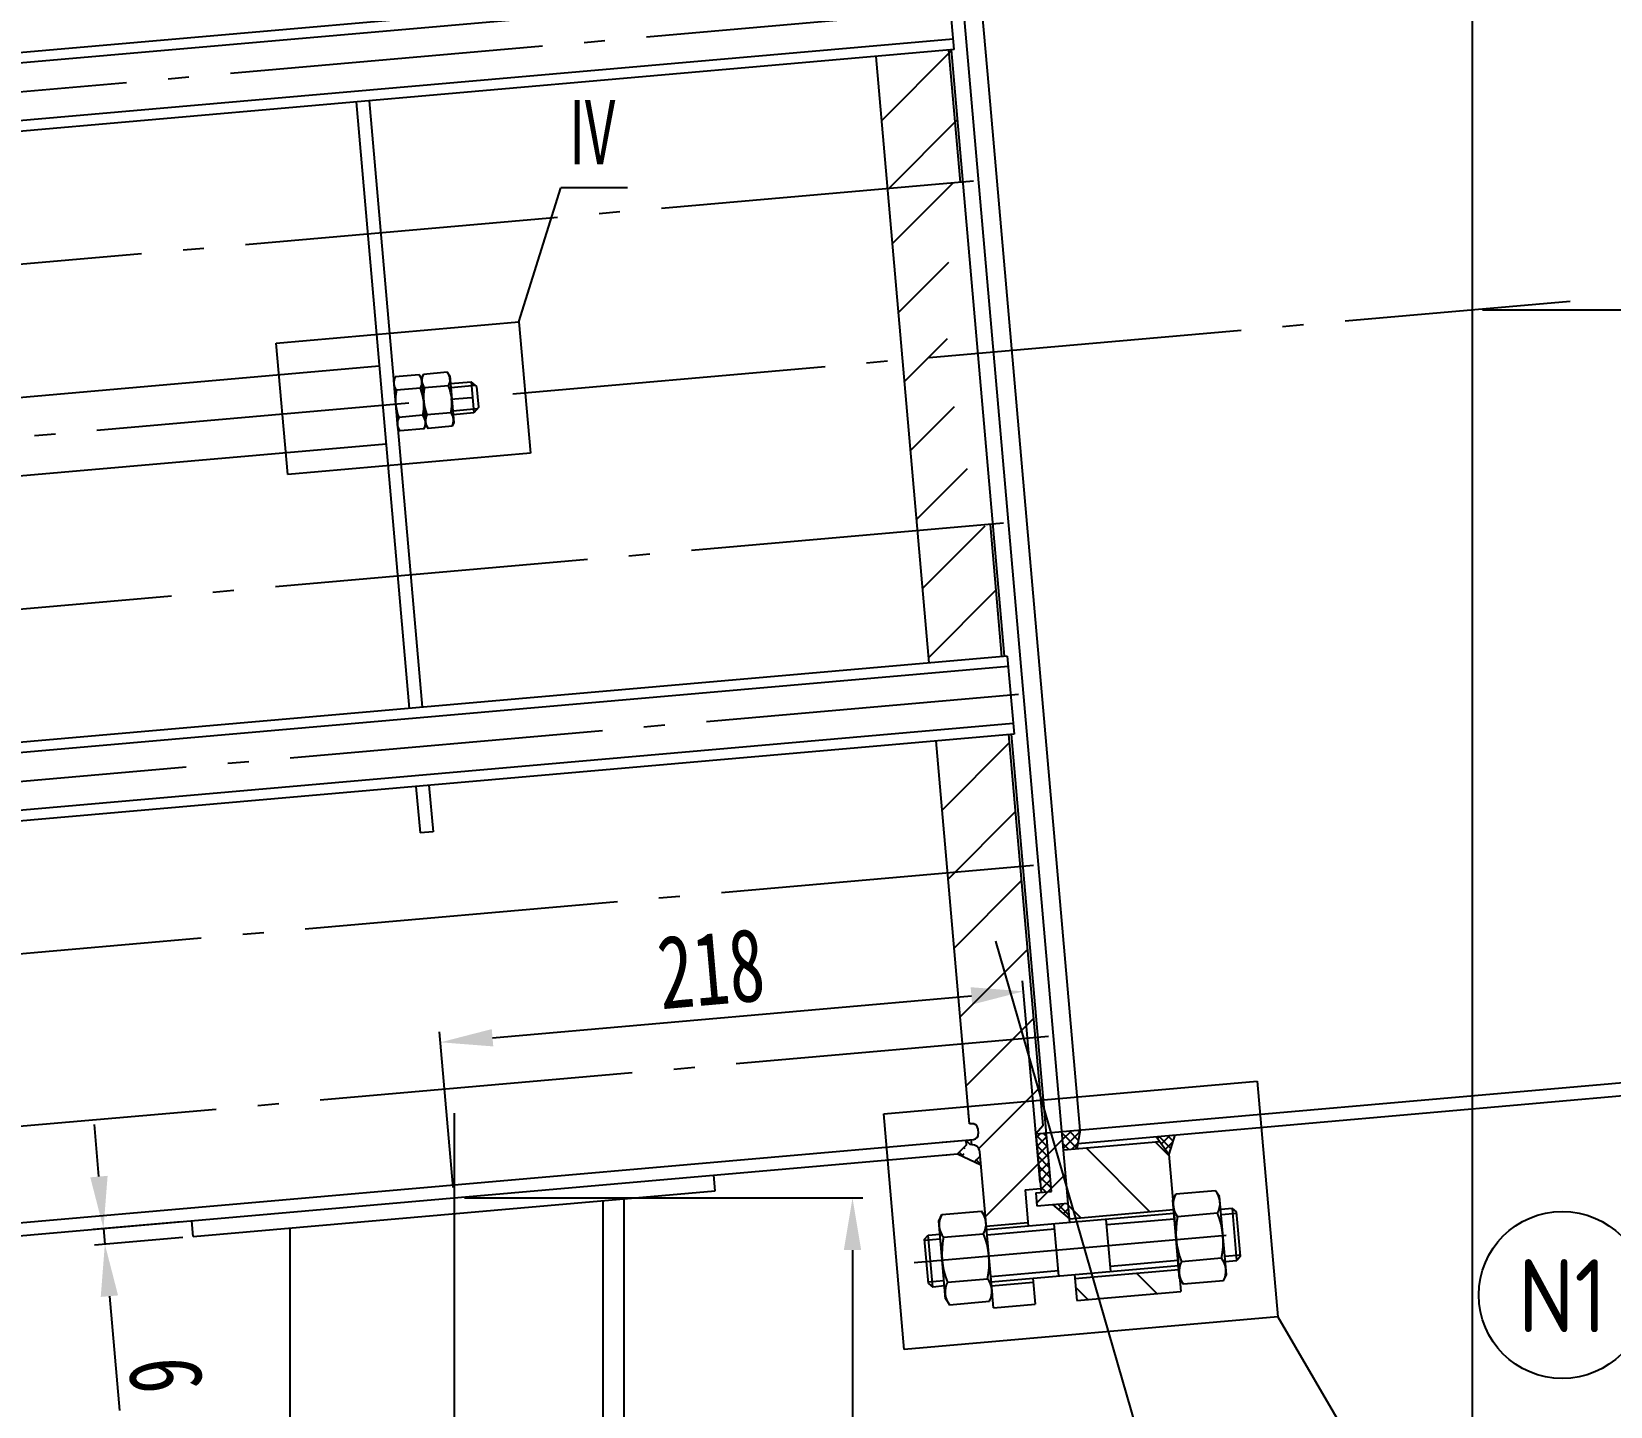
# Model space of a CAD drawing. Extents: x 3752 to 5058, y 2005 to 3221.
# Drawn here: x 4068.6 to 4144.2, y 3038.3 to 3104.2 of the extents above; entities that cross this region are included whole.
import ezdxf
from ezdxf.enums import TextEntityAlignment as Align

# ---------------------------------------------------------------- set-up
doc = ezdxf.new("R2010")
doc.units = 0
doc.linetypes.add('CENTER', pattern=[20, 15, -2, 1, -2])
doc.layers.get('0').update_dxf_attribs({"linetype": 'CONTINUOUS'})
doc.layers.get('Defpoints').update_dxf_attribs({"linetype": 'CONTINUOUS'})
for name, color, linetype in [('1', 7, 'CONTINUOUS'), ('2', 1, 'CONTINUOUS'), ('3', 2, 'CENTER'), ('pbz', 7, 'CONTINUOUS')]:
    doc.layers.add(name, color=color, linetype=linetype)
doc.styles.add('ACISOTS', font='isocp.shx', dxfattribs={"height": 1, "bigfont": 'gbcbig.shx'})
doc.styles.add('HZ5', font='GungsuhChe.ttf', dxfattribs={"width": 0.75})
doc.dimstyles.new('8', dxfattribs={"dimtxt": 3.5, "dimasz": 2.5, "dimexe": 0.5, "dimexo": 0.5, "dimtad": 1, "dimdec": 0, "dimlfac": 8, "dimzin": 0, "dimdsep": 46, "dimtxsty": 'HZ5', "dimcen": 0, "dimadec": 0, "dimazin": 0, "dimtfac": 0.8571428571428571, "dimtdec": 0, "dimtmove": 0, "dimatfit": 0, "dimfxl": 0, "dimtvp": 1.5, "dimtolj": 1, "dimtzin": 0, "dimarcsym": 0})
pattern_1 = [(45, (0, 0), (-0.2245064030267288, 0.2245064030267289), []), (135, (0, 0), (-0.2245064030267289, -0.2245064030267288), [])]
pattern_2 = [(45, (0, 0), (-1.79605122421383, 1.796051224213831), [])]

# ---------------------------------------------------------------- blocks, each defined once
blk = doc.blocks.new('*D13')
at = {"layer": '1', "color": 0, "lineweight": -2}
for p, q in [((3891.174011323448, 3037.722908058074), (3910.251755211429, 3037.722908058074)), ((3909.751755211429, 3035.222908058074), (3909.751755211429, 2964.008611711302)), ((3891.174011323447, 2961.508611711302), (3910.251755211429, 2961.508611711302))]:
    blk.add_line(p, q, dxfattribs=at)
at = {"layer": '1', "color": 0}
for points in [[(3909.335088544763, 3035.222908058074), (3910.168421878096, 3035.222908058074), (3909.751755211429, 3037.722908058074)], [(3909.335088544763, 2964.008611711302), (3910.168421878096, 2964.008611711302), (3909.751755211429, 2961.508611711302)]]:
    blk.add_solid(points, dxfattribs=at)
at = {"layer": 'Defpoints', "color": 0}
for p in [(3890.674011323448, 3037.722908058074), (3890.674011323447, 2961.508611711302), (3909.751755211429, 2961.508611711302)]:
    blk.add_point(p, dxfattribs=at)
at = {"layer": '1', "color": 0, "insert": (3907.376755211429, 2999.615759884688), "char_height": 3.5, "attachment_point": 5, "rotation": 90, "style": 'HZ5'}
blk.add_mtext('\\A1;610', dxfattribs=at)
blk = doc.blocks.new('*D26')
at = {"layer": '1', "color": 0, "lineweight": -2}
for p, q in [((3883.990868125697, 3112.926606526072), (3881.07462874556, 3146.259375168412)), ((3691.841213979505, 3129.201686697311), (3878.627719871706, 3145.543388462496)), ((3693.64462843336, 3079.904282052008), (3689.307149362901, 3129.481894689488))]:
    blk.add_line(p, q, dxfattribs=at)
at = {"layer": '1', "color": 0}
for points in [[(3878.591404978894, 3145.958469586701), (3878.664034764517, 3145.128307338292), (3881.118206616934, 3145.761277819365)], [(3691.804899086693, 3129.616767821516), (3691.877528872316, 3128.786605573106), (3689.350727234275, 3128.983797340442)]]:
    blk.add_solid(points, dxfattribs=at)
at = {"layer": 'Defpoints', "color": 0}
for p in [(3881.118206616934, 3145.761277819365), (3884.034445997071, 3112.428509177026), (3693.688206304734, 3079.406184702962)]:
    blk.add_point(p, dxfattribs=at)
at = {"layer": '1', "color": 0, "insert": (3785.027472036579, 3139.738499987871), "char_height": 3.5, "attachment_point": 5, "rotation": 4.999999999999739, "style": 'HZ5'}
blk.add_mtext('\\A1;220x7(=1540)', dxfattribs=at)
blk = doc.blocks.new('*D40')
at = {"layer": '1', "color": 0, "lineweight": -2}
for p, q in [((4116.905939565436, 3049.094752268697), (4116.063268335984, 3058.72652849537)), ((4090.682241689057, 3056.004066476343), (4113.616359462128, 3058.010541789455)), ((4088.800195114645, 3048.831674143923), (4088.148177072454, 3056.28427446852))]:
    blk.add_line(p, q, dxfattribs=at)
at = {"layer": '1', "color": 0}
for points in [[(4113.580044569316, 3058.42562291366), (4113.652674354938, 3057.59546066525), (4116.106846207357, 3058.228431146325)], [(4090.645926796245, 3056.419147600548), (4090.718556581869, 3055.588985352138), (4088.191754943828, 3055.786177119474)]]:
    blk.add_solid(points, dxfattribs=at)
at = {"layer": 'Defpoints', "color": 0}
for p in [(4116.106846207357, 3058.228431146325), (4088.843772986019, 3048.333576794877), (4116.949517436809, 3048.596654919652)]:
    blk.add_point(p, dxfattribs=at)
at = {"layer": '1', "color": 0, "insert": (4101.145140761553, 3059.303523646968), "char_height": 3.5, "attachment_point": 5, "rotation": 4.999999999999739, "style": 'HZ5'}
blk.add_mtext('\\A1;218', dxfattribs=at)
blk = doc.blocks.new('*D41')
at = {"layer": '1', "color": 0, "lineweight": -2}
for p, q in [((3873.66438261601, 3038.744307969247), (3873.446493259141, 3041.234794714476)), ((3877.610547167341, 3036.580003038037), (3873.384174623834, 3036.210243352643)), ((3877.675913974402, 3035.832857014469), (3873.449541430894, 3035.463097329075)), ((3873.882271972879, 3036.253821224017), (3873.94763877994, 3035.506675200449)), ((3874.165528136809, 3033.016188455219), (3874.644884721921, 3027.537117615715))]:
    blk.add_line(p, q, dxfattribs=at)
at = {"layer": '1', "color": 0}
for points in [[(3874.079463740215, 3038.780622862058), (3873.249301491805, 3038.707993076435), (3873.882271972879, 3036.253821224017)], [(3874.580609261014, 3033.052503348031), (3873.750447012604, 3032.979873562408), (3873.94763877994, 3035.506675200449)]]:
    blk.add_solid(points, dxfattribs=at)
at = {"layer": 'Defpoints', "color": 0}
for p in [(3878.108644516388, 3036.623580909411), (3878.174011323448, 3035.876434885843), (3873.94763877994, 3035.506675200449)]:
    blk.add_point(p, dxfattribs=at)
at = {"layer": '1', "color": 0, "insert": (3876.880113515767, 3029.238404551878), "char_height": 3.5, "attachment_point": 5, "rotation": 274.9999999999998, "style": 'HZ5'}
blk.add_mtext('\\A1;6', dxfattribs=at)
blk = doc.blocks.new('*D71')
at = {"layer": '1', "color": 0, "lineweight": -2}
for p, q in [((3981.762279187268, 3083.462730182712), (3981.762279187268, 2936.062216156803)), ((3613.419303178003, 3051.236895492498), (3613.419303178003, 2936.062216156803)), ((3615.919303178003, 2936.562216156803), (3979.262279187268, 2936.562216156803))]:
    blk.add_line(p, q, dxfattribs=at)
at = {"layer": '1', "color": 0}
for points in [[(3615.919303178003, 2936.97888282347), (3615.919303178003, 2936.145549490137), (3613.419303178003, 2936.562216156803)], [(3979.262279187268, 2936.97888282347), (3979.262279187268, 2936.145549490137), (3981.762279187268, 2936.562216156803)]]:
    blk.add_solid(points, dxfattribs=at)
at = {"layer": 'Defpoints', "color": 0}
for p in [(3981.762279187268, 3083.962730182712), (3613.419303178003, 3051.736895492498), (3981.762279187268, 2936.562216156803)]:
    blk.add_point(p, dxfattribs=at)
at = {"layer": '1', "color": 0, "insert": (3797.590791182635, 2938.937216156803), "char_height": 3.5, "attachment_point": 5, "style": 'HZ5'}
blk.add_mtext('\\A1;~2950', dxfattribs=at)
blk = doc.blocks.new('xhbzcir')
at = {"color": 0, "const_width": 0.5}
blk.add_lwpolyline([(-0.25, 0, 1), (0.25, 0, 1)], format="xyb", close=True, dxfattribs=at)
blk = doc.blocks.new('*D128')
at = {"layer": '1', "color": 0, "lineweight": -2}
for p, q in [((4137.593772986018, 3125.171224639731), (4137.593772986018, 2965.762932191953)), ((4088.843772986019, 2966.710819295993), (4088.843772986019, 2965.762932191953)), ((4091.343772986019, 2966.262932191953), (4135.093772986018, 2966.262932191953))]:
    blk.add_line(p, q, dxfattribs=at)
at = {"layer": '1', "color": 0}
for points in [[(4091.343772986019, 2966.67959885862), (4091.343772986019, 2965.846265525287), (4088.843772986019, 2966.262932191953)], [(4135.093772986018, 2966.67959885862), (4135.093772986018, 2965.846265525287), (4137.593772986018, 2966.262932191953)]]:
    blk.add_solid(points, dxfattribs=at)
at = {"layer": 'Defpoints', "color": 0}
for p in [(4137.593772986018, 3125.671224639731), (4088.843772986019, 2967.210819295993), (4137.593772986018, 2966.262932191953)]:
    blk.add_point(p, dxfattribs=at)
at = {"layer": '1', "color": 0, "insert": (4113.218772986018, 2968.713812950761), "char_height": 3.5, "attachment_point": 5, "style": 'HZ5'}
blk.add_mtext('\\A1;390', dxfattribs=at)
blk = doc.blocks.new('*D130')
at = {"layer": '1', "color": 0, "lineweight": -2}
for p, q in [((4138.093772986021, 3090.869280448107), (4189.560878975392, 3090.869280448107)), ((4189.060878975392, 2974.619280448106), (4189.060878975392, 3088.369280448107)), ((4098.718772986019, 2972.119280448106), (4189.560878975392, 2972.119280448106))]:
    blk.add_line(p, q, dxfattribs=at)
at = {"layer": '1', "color": 0}
for points in [[(4188.644212308725, 3088.369280448107), (4189.477545642059, 3088.369280448107), (4189.060878975392, 3090.869280448107)], [(4188.644212308725, 2974.619280448106), (4189.477545642059, 2974.619280448106), (4189.060878975392, 2972.119280448106)]]:
    blk.add_solid(points, dxfattribs=at)
at = {"layer": 'Defpoints', "color": 0}
for p in [(4137.593772986021, 3090.869280448107), (4189.060878975392, 3090.869280448107), (4098.218772986019, 2972.119280448106)]:
    blk.add_point(p, dxfattribs=at)
at = {"layer": '1', "color": 0, "insert": (4186.685878975391, 3031.494280448107), "char_height": 3.5, "attachment_point": 5, "rotation": 90, "style": 'HZ5'}
blk.add_mtext('\\A1;950', dxfattribs=at)

msp = doc.modelspace()

# ---------------------------------------------------------------- hatches: boundary and pattern name
at = {"layer": '1'}
h = msp.add_hatch(dxfattribs=at)
h.set_pattern_fill('ANSI31', color=256, scale=0.8, style=0)
h.set_pattern_definition(pattern_2)
h.paths.add_polyline_path([(4112.663463265194, 3103.323334896521), (4109.05225748461, 3103.00739532906), (4109.605891796356, 3096.679326189186), (4113.21709757694, 3096.995265756646)])
h.paths.add_polyline_path([(4111.65847058088, 3113.376239686397), (4108.17178913756, 3113.071194586781), (4108.725423449308, 3106.743125446905), (4112.212104892628, 3107.048170546522)])
h.paths.add_polyline_path([(4110.941419251483, 3121.572173885194), (4107.454737808161, 3121.267128785577), (4108.17178913756, 3113.07119458678), (4111.658470580881, 3113.376239686396)])
h.paths.add_polyline_path([(4110.573967619574, 3125.772165256657), (4110.167711204253, 3126.113054864914), (4109.938927379541, 3128.728065947403), (4109.191781355972, 3128.662699140344), (4109.055600507929, 3130.219253356111), (4107.063211111746, 3130.044941870616), (4107.101341749198, 3129.609106690201), (4107.373703444646, 3126.49599825853, -0.4142135618064153), (4107.032813837031, 3126.089741843349), (4107.054602772761, 3125.840693168317), (4107.179127109377, 3125.851587636104, -0.414213563132817), (4107.449964720233, 3125.624327897325), (4107.471753655876, 3125.375279223311, -0.4142135623729802), (4107.244493917041, 3125.1044416131), (4107.119969579131, 3125.0935471452), (4107.16587285273, 3124.568870327089), (4107.45473780763, 3121.267128785531), (4110.941419251482, 3121.572173885194)])
h.paths.add_polyline_path([(4108.712424770861, 3134.141769979847), (4106.720035374043, 3133.967458494296), (4106.812638350711, 3132.909001627574), (4108.805027747531, 3133.083313113125)])
h = msp.add_hatch(dxfattribs=at)
h.set_pattern_fill('ANSI31', color=256, scale=0.8, angle=-1.749305074804934e-14, style=0)
h.set_pattern_definition([(45, (193.3265706039472, 0.1241074139564375), (-1.79605122421383, 1.796051224213831), [])])
edge = h.paths.add_edge_path()
edge.add_spline(control_points=[(4112.527872838558, 3088.67629834413), (4112.401214193958, 3090.392091489652), (4112.436301753654, 3093.167019177001), (4112.855798989268, 3095.942026981892), (4113.071644438804, 3096.982540255984)], knot_values=[51.0755373620617, 51.0755373620617, 51.0755373620617, 51.0755373620617, 57.94999383065023, 62.13961181705589, 62.13961181705589, 62.13961181705589, 62.13961181705589], degree=3, periodic=0)
edge.add_line((4113.071644438804, 3096.982540255985), (4109.605891796358, 3096.679326189186))
edge.add_line((4109.605891796358, 3096.679326189186), (4110.322943125757, 3088.483391990389))
edge.add_line((4110.322943125758, 3088.483391990389), (4112.527872838557, 3088.676298344131))
edge = h.paths.add_edge_path()
edge.add_spline(control_points=[(4114.265132000323, 3080.569620765106), (4114.2204319592, 3080.693852871765), (4113.281692704728, 3083.35495623921), (4112.720310678221, 3086.06942119591), (4112.527872838558, 3088.67629834413)], knot_values=[62.13961181705589, 62.13961181705589, 62.13961181705589, 62.13961181705589, 62.65174733227336, 73.09640001152007, 73.09640001152007, 73.09640001152007, 73.09640001152007], degree=3, periodic=0)
edge.add_line((4112.527872838559, 3088.67629834413), (4110.322943125757, 3088.483391990388))
edge.add_line((4110.322943125757, 3088.483391990388), (4111.039994455157, 3080.287457791593))
edge.add_line((4111.039994455158, 3080.287457791593), (4114.265132000324, 3080.569620765106))
edge = h.paths.add_edge_path()
edge.add_spline(control_points=[(4114.608233452504, 3079.660295783008), (4114.488960921614, 3079.962153056308), (4114.374582168915, 3080.265432565795), (4114.265132000323, 3080.569620765106)], knot_values=[73.09640001152006, 73.09640001152006, 73.09640001152006, 73.09640001152006, 74.35038808566848, 74.35038808566848, 74.35038808566848, 74.35038808566848], degree=3, periodic=0)
edge.add_line((4114.265132000322, 3080.569620765107), (4111.039994455155, 3080.287457791594))
edge.add_line((4111.039994455156, 3080.287457791594), (4111.593628766905, 3073.959388651717))
edge.add_line((4111.593628766904, 3073.959388651717), (4115.080310210224, 3074.264433751334))
edge.add_line((4115.080310210225, 3074.264433751334), (4114.608233452505, 3079.660295783005))
h = msp.add_hatch(dxfattribs=at)
h.set_pattern_fill('ANSI31', color=256, scale=0.8, style=0)
h.set_pattern_definition(pattern_2)
h.paths.add_polyline_path([(4116.572783319919, 3044.297460645701), (4114.580393923099, 3044.12314916015), (4114.672996899771, 3043.064692293429), (4116.665386296589, 3043.239003778979)])
h.paths.add_polyline_path([(4116.704391910331, 3051.398452508034), (4117.045281518585, 3051.804708923349), (4116.939158864389, 3053.017696411308), (4113.452477420351, 3052.712651311629), (4113.525916670936, 3051.87323683596), (4113.650441008303, 3051.884131303813, -0.4142135623763723), (4113.921278618514, 3051.656871564977), (4113.943067554245, 3051.407822889944, -0.4142135617732656), (4113.715807815365, 3051.136985280245), (4113.591283478104, 3051.126090812401), (4113.613072413791, 3050.877042137878, -0.4142135623730951), (4114.019328829107, 3050.536152529624), (4114.329821162694, 3046.987208917164), (4116.322210559518, 3047.161520402715), (4116.186029711474, 3048.718074618483), (4116.933175735044, 3048.783441425544)])
h.paths.add_polyline_path([(4116.677829886677, 3056.004700294818), (4113.191148442757, 3055.699655195149), (4113.452477420351, 3052.712651311628), (4116.93915886439, 3053.017696411307)])
h.paths.add_polyline_path([(4115.960778557278, 3064.200634493615), (4112.474097113694, 3063.895589393975), (4113.191148442757, 3055.699655195149), (4116.677829886675, 3056.004700294818)])
h.paths.add_polyline_path([(4115.407144245531, 3070.528703633491), (4111.920462802206, 3070.223658533874), (4112.474097113694, 3063.895589393975), (4115.960778557276, 3064.200634493614)])
h = msp.add_hatch(dxfattribs=at)
h.set_pattern_fill('ANSI37', color=256, scale=0.1, style=0)
h.set_pattern_definition(pattern_1)
h.paths.add_polyline_path([(4114.073801168325, 3049.913530843318), (4114.019328829151, 3050.536152529116, 0.4141656836452853), (4113.613133482615, 3050.877047475165, 3273.210002419174), (4113.613590035268, 3050.877087062069, 0.000346378239628084), (4113.613072413836, 3050.877042137369), (4113.591283478103, 3051.126090812401), (4113.342234803581, 3051.104301876714), (4113.364023739269, 3050.855253202191), (4112.951500163908, 3050.442729626831)])
h = msp.add_hatch(dxfattribs=at)
h.set_pattern_fill('ANSI31', color=256, scale=0.4, style=0)
h.set_pattern_definition([(45, (0, 0), (-0.8980256121069152, 0.8980256121069154), [])])
h.paths.add_polyline_path([(4117.949635282947, 3051.507397186469), (4117.202489259376, 3051.442030379407), (4117.447614785855, 3048.640232791026), (4116.700468762284, 3048.574865983965), (4116.754941101503, 3047.952244297658), (4118.249233148641, 3048.082977911779)])
h = msp.add_hatch(dxfattribs=at)
h.set_pattern_fill('ANSI37', color=256, scale=0.1, style=0)
h.set_pattern_definition(pattern_1)
h.paths.add_polyline_path([(4117.202489259376, 3051.442030379408), (4116.704391910331, 3051.398452508034), (4116.949517436809, 3048.596654919652), (4117.447614785854, 3048.640232791026)])
h = msp.add_hatch(dxfattribs=at)
h.set_pattern_fill('ANSI37', color=256, scale=0.1, style=0)
h.set_pattern_definition(pattern_1)
h.paths.add_polyline_path([(4123.352449476108, 3051.352694781044), (4122.467719781561, 3051.275290962486), (4123.063479363788, 3050.424458102631)])
h.paths.add_polyline_path([(4118.821305643776, 3051.583658461372), (4117.949635282946, 3051.507397186469), (4118.025896557851, 3050.635726825639), (4118.664003549429, 3050.691553953519)])
h = msp.add_hatch(dxfattribs=at)
h.set_pattern_fill('ANSI31', color=256, scale=0.8, angle=90, style=0)
h.set_pattern_definition([(135, (0, 0), (-1.796051224213831, -1.79605122421383), [])])
h.paths.add_polyline_path([(4123.063479363787, 3050.42445810263), (4122.633297036524, 3051.038822135848), (4118.025896557851, 3050.635726825639), (4118.314599955703, 3047.335831888211), (4123.29557344616, 3047.771610601949), (4123.257442808709, 3048.207445782364)])
h.paths.add_polyline_path([(4123.54614620656, 3044.907550844935), (4118.565172716101, 3044.471772131197), (4118.65777569277, 3043.413315264474), (4123.638749183228, 3043.849093978212)])
h = msp.add_hatch(dxfattribs=at)
h.set_pattern_fill('ANSI37', color=256, scale=0.1, style=0)
h.set_pattern_definition(pattern_1)
h.paths.add_polyline_path([(4118.249233148641, 3048.082977911779), (4117.502087125072, 3048.017611104719), (4118.314599955701, 3047.335831888209)])

# ---------------------------------------------------------------- linework, layer by layer
for p, q in [((4091.944443320571, 3090.289867764661), (4093.950230888066, 3096.716969213239)), ((4097.139602708181, 3096.716969213239), (4093.950230888066, 3096.716969213239)), ((4080.328240257087, 3089.273581683392), (4091.944443320571, 3090.289867764661)), ((4091.944443320571, 3090.289867764661), (4092.49440868691, 3084.003734862707)), ((4080.878205623424, 3082.987448781437), (4080.328240257087, 3089.273581683392)), ((4088.681397939324, 3087.15465078401), (4089.864379143307, 3087.258148228523)), ((4088.779448149914, 3086.033931748657), (4089.962429353898, 3086.137429193169)), ((4092.49440868691, 3084.003734862707), (4080.878205623424, 3082.987448781437)), ((4109.414341618596, 3052.359360207197), (4127.299989219685, 3053.924151612111)), ((4127.299989219685, 3053.924151612111), (4128.286942421998, 3042.643224889297)), ((4110.401294820908, 3041.078433484382), (4109.414341618596, 3052.359360207197)), ((4120.096071314814, 3047.052519257603), (4123.333704083612, 3047.335775421534)), ((4125.575142154319, 3047.531875842716), (4126.322288177889, 3047.597242649776)), ((4112.126513730082, 3046.355273315623), (4111.379367706511, 3046.289906508562)), ((4117.605584569586, 3046.834629900734), (4114.367951800787, 3046.551373736805)), ((4125.749453639814, 3045.539486446532), (4126.496599663384, 3045.604853253593)), ((4117.77989605508, 3044.842240504551), (4114.542263286281, 3044.558984340621)), ((4120.27038280031, 3045.06012986142), (4123.508015569108, 3045.34338602535)), ((4112.300825215576, 3044.362883919438), (4111.553679192007, 3044.297517112378)), ((4128.286942421998, 3042.643224889297), (4110.401294820908, 3041.078433484382)), ((4128.286942421998, 3042.643224889297), (4133.786496226942, 3033.226582108554))]:
    msp.add_line(p, q, dxfattribs=at)
at = {"layer": '1', "color": 1, "linetype": 'Continuous'}
for p, q in [((4090.019244288607, 3086.205138595722), (4089.932088545859, 3087.201333293814)), ((4123.311915147926, 3047.584824096057), (4114.346162865099, 3046.800422411328)), ((4126.113712736308, 3047.829949622535), (4125.553353218632, 3047.780924517239)), ((4111.544365276716, 3046.55529688485), (4112.104724794393, 3046.604321990145)), ((4114.564052221969, 3044.309935666098), (4123.529804504795, 3045.094337350828)), ((4125.771242575502, 3045.29043777201), (4126.331602093178, 3045.339462877304)), ((4112.322614151263, 3044.113835244917), (4111.762254633586, 3044.064810139621))]:
    msp.add_line(p, q, dxfattribs=at)
at = {"layer": '1'}
msp.add_circle((4141.913265557913, 3043.683380382806), 4, dxfattribs=at)
at = {"layer": '2'}
for p, q in [((4118.330941657468, 3047.149045382318), (4111.031648202351, 3130.580351347502)), ((4114.44620238632, 3101.591317524082), (4112.284624937703, 3126.298260818254)), ((4112.461153567151, 3107.069959482209), (3863.412479044214, 3085.281023795294)), ((4112.787987602455, 3103.334229364363), (4112.461153567151, 3107.069959482208)), ((4112.504731438526, 3106.571862133163), (3863.456056915587, 3084.782926446248)), ((4112.744409731081, 3103.832326713411), (3863.695735208144, 3082.043391026496)), ((4112.787987602455, 3103.334229364364), (3863.739313079519, 3081.54529367745)), ((4113.09257323968, 3096.984371288802), (4112.538938927933, 3103.312440428677)), ((4115.204834547487, 3074.275328219178), (4112.663463265193, 3103.323334896521)), ((4111.593628766902, 3073.959388651716), (4109.05225748461, 3103.007395329061)), ((4118.821305643776, 3051.583658461373), (4114.44620238632, 3101.591317524082)), ((4084.147390032317, 3100.82850176037), (4086.68876131461, 3071.780495083026)), ((4084.770011718625, 3100.882974099586), (4087.311383000918, 3071.834967422244)), ((4085.254658655811, 3088.172363480619), (4058.481926144595, 3085.830052894276)), ((4086.027577315635, 3087.661823125991), (4085.94264714918, 3087.479689796268)), ((4085.94264714918, 3087.479689796268), (4086.138747570362, 3085.238251725562)), ((4087.172242984416, 3087.761968395537), (4086.027577315635, 3087.661823125991)), ((4087.172242984416, 3087.761968395537), (4087.287509991604, 3087.597350048978)), ((4087.372440158059, 3087.7794833787), (4087.287509991604, 3087.597350048978)), ((4087.287509991604, 3087.597350048978), (4087.483610412787, 3085.355911978271)), ((4087.287509991604, 3087.597350048978), (4087.483610412787, 3085.355911978271)), ((4088.51710582684, 3087.879628648246), (4087.372440158059, 3087.7794833787)), ((4088.573715142319, 3087.232581211499), (4087.429049473539, 3087.132435941953)), ((4088.51710582684, 3087.879628648246), (4088.632372834029, 3087.715010301687)), ((4088.632372834029, 3087.715010301687), (4088.82847325521, 3085.473572230981)), ((4088.665056237559, 3087.341437289902), (4089.66125093565, 3087.42859303265)), ((4089.66125093565, 3087.42859303265), (4089.791984549772, 3085.934300985512)), ((4089.932088545859, 3087.201333293814), (4089.66125093565, 3087.42859303265)), ((4087.228852299894, 3087.11492095879), (4086.084186631114, 3087.014775689244)), ((4087.342070930852, 3085.820826085296), (4086.197405262072, 3085.72068081575)), ((4088.686933773276, 3085.938486338005), (4087.542268104495, 3085.83834106846)), ((4089.791984549772, 3085.934300985512), (4088.795789851679, 3085.847145242765)), ((4090.019244288607, 3086.205138595722), (4089.791984549772, 3085.934300985512)), ((4086.138747570362, 3085.238251725562), (4086.25401457755, 3085.073633379003)), ((4087.398680246331, 3085.173778648549), (4086.25401457755, 3085.073633379003)), ((4087.483610412787, 3085.355911978271), (4087.398680246331, 3085.173778648549)), ((4087.483610412787, 3085.355911978271), (4087.598877419973, 3085.191293631712)), ((4088.743543088755, 3085.291438901258), (4087.598877419973, 3085.191293631712)), ((4088.82847325521, 3085.473572230981), (4088.743543088755, 3085.291438901258)), ((4085.581492691116, 3084.436633362775), (4058.8087601799, 3082.094322776432)), ((4115.080310210225, 3074.264433751334), (4114.526675898478, 3080.592502891209)), ((4115.329358884748, 3074.286222687021), (3866.280684361811, 3052.497287000107)), ((4115.372936756121, 3073.788125337976), (3866.324262233185, 3051.999189651061)), ((4115.329358884747, 3074.286222687022), (4115.656192920052, 3070.550492569178)), ((4115.612615048678, 3071.048589918224), (3866.563940525741, 3049.259654231309)), ((4115.656192920052, 3070.550492569177), (3866.607518397115, 3048.761556882263)), ((4117.045281518586, 3051.804708923349), (4115.407144245531, 3070.528703633491)), ((4117.447614785854, 3048.640232791026), (4115.531668582788, 3070.539598101334)), ((4113.525916670981, 3051.873236835452), (4111.920462802206, 3070.223658533873)), ((4087.015595349912, 3068.044764965181), (4087.210703996962, 3065.814662924705)), ((4087.638217036221, 3068.0992373044), (4087.833325683269, 3065.869135263923)), ((4087.833325683269, 3065.869135263923), (4087.210703996962, 3065.814662924705)), ((4116.704391910332, 3051.398452508034), (4163.899115732428, 3055.527455820705)), ((4118.708947004958, 3050.946440955764), (4163.953588071646, 3054.904834134398)), ((4113.525916671042, 3051.87323683597), (4113.480013397487, 3052.397913653572)), ((4113.650441008995, 3051.884131303361), (4113.525916671733, 3051.873236835518)), ((4113.650441008303, 3051.884131303813), (4113.525916671042, 3051.87323683597)), ((4113.921278619205, 3051.656871564525), (4113.943067554892, 3051.407822890002)), ((4113.921278618514, 3051.656871564977), (4113.943067554201, 3051.407822890455)), ((4117.045281518586, 3051.804708923349), (4116.704391910331, 3051.398452508034)), ((3892.573962002139, 3031.789580739876), (4113.715807816056, 3051.136985279792)), ((4112.210173996286, 3051.005259389652), (4113.715807815365, 3051.136985280245)), ((4113.342234804271, 3051.104301876262), (4113.364023739958, 3050.855253201739)), ((4113.342234803581, 3051.104301876714), (4113.364023739268, 3050.855253202191)), ((4113.591283478794, 3051.126090811949), (4113.613072414481, 3050.877042137426)), ((4113.591283478104, 3051.126090812401), (4113.613072413791, 3050.877042137878)), ((4116.704391910331, 3051.398452508034), (4116.949517436809, 3048.596654919652)), ((4118.025896557851, 3050.635726825639), (4122.633297036525, 3051.038822135848)), ((4118.821305643776, 3051.583658461374), (4118.664003549429, 3050.691553953519)), ((4122.467719781561, 3051.275290962487), (4123.063479363787, 3050.424458102631)), ((4123.352449476108, 3051.352694781044), (4123.063479363787, 3050.424458102631)), ((3892.57396200214, 3031.162193341412), (4112.9515001646, 3050.442729626379)), ((4112.264646335504, 3050.382637703345), (4112.951500163909, 3050.44272962683)), ((4113.364023739958, 3050.855253201739), (4112.951500164599, 3050.442729626379)), ((4113.364023739268, 3050.855253202191), (4112.951500163909, 3050.44272962683)), ((4112.951500164599, 3050.442729626379), (4114.073801169014, 3049.913530842865)), ((4112.951500163909, 3050.44272962683), (4114.073801168324, 3049.913530843318)), ((4114.67299689977, 3043.064692293429), (4114.019328829107, 3050.536152529625)), ((4123.063479363788, 3050.424458102631), (4123.638749183229, 3043.849093978212)), ((4101.343772986019, 3048.674320210794), (4101.278406178958, 3049.421466234362)), ((4076.343772986019, 3046.487103622646), (4101.343772986019, 3048.674320210794)), ((4116.186029711474, 3048.718074618483), (4116.933175735044, 3048.783441425544)), ((4116.186029711474, 3048.718074618483), (4116.338552261283, 3046.974733896824)), ((4116.700468762285, 3048.574865983965), (4117.447614785854, 3048.640232791026)), ((4125.306769200768, 3048.677910114478), (4123.398993086133, 3048.511001331902)), ((4125.498880879415, 3048.403546203545), (4125.306769200768, 3048.677910114478)), ((4095.968772986018, 3048.204068644342), (4095.968772986019, 2973.369280448107)), ((4096.968772986019, 3048.291557307868), (4096.968772986019, 2973.369280448107)), ((4116.700468762285, 3048.574865983965), (4116.754941101502, 3047.952244297658)), ((4116.754941101502, 3047.952244297658), (4118.249233148642, 3048.08297791178)), ((4117.502087125071, 3048.017611104719), (4118.3145999557, 3047.335831888211)), ((4123.257442808709, 3048.207445782364), (4123.398993086133, 3048.511001331902)), ((4123.584276844011, 3044.47171566452), (4123.257442808709, 3048.207445782364)), ((4125.825714914718, 3044.667816085702), (4125.498880879415, 3048.403546203545)), ((4076.343772986019, 3046.487103622646), (4076.278406178958, 3047.234249646215)), ((4112.050252455177, 3047.226943676453), (4112.191802732602, 3047.530499225991)), ((4112.37708649048, 3043.491213558609), (4112.050252455177, 3047.226943676453)), ((4112.191802732602, 3047.530499225991), (4114.099578847236, 3047.697408008567)), ((4114.291690525883, 3047.423044097634), (4114.099578847236, 3047.697408008567)), ((4114.618524561186, 3043.687313979792), (4114.291690525883, 3047.423044097634)), ((4114.329821163335, 3046.98720891722), (4116.322210559518, 3047.161520402715)), ((4118.314599955702, 3047.335831888211), (4123.295573446159, 3047.771610601949)), ((4120.292171735997, 3044.811081186897), (4120.074282379127, 3047.301567932127)), ((4125.401118059899, 3047.5994977199), (4123.493341945265, 3047.432588937324)), ((4126.331602093178, 3045.339462877304), (4126.113712736308, 3047.829949622535)), ((4126.316840943966, 3047.659504818407), (4126.113712736308, 3047.829949622535)), ((4126.502046897305, 3045.542591084961), (4126.316840943966, 3047.659504818407)), ((4080.968772986019, 3046.891738691453), (4080.968772986019, 2973.369280448107)), ((4111.37392047259, 3046.352168677193), (4111.544365276716, 3046.55529688485)), ((4111.559126425928, 3044.235254943746), (4111.37392047259, 3046.352168677193)), ((4111.762254633586, 3044.064810139621), (4111.544365276716, 3046.55529688485)), ((4112.286151591734, 3046.452086831413), (4114.193927706367, 3046.61899561399)), ((4117.801684990768, 3044.593191830028), (4117.583795633898, 3047.083678575258)), ((4118.565172716101, 3044.471772131197), (4123.54614620656, 3044.907550844935)), ((4125.589815778162, 3045.442672930742), (4123.682039663527, 3045.275764148166)), ((4126.502046897305, 3045.542591084961), (4126.331602093178, 3045.339462877304)), ((4111.559126425928, 3044.235254943746), (4111.762254633586, 3044.064810139621)), ((4112.474849309995, 3044.295262042255), (4114.382625424629, 3044.462170824831)), ((4114.580393923735, 3044.123149160206), (4116.57278331992, 3044.297460645702)), ((4116.556441618153, 3044.484247151594), (4116.665386296589, 3043.239003778979)), ((4118.548831014336, 3044.658558637089), (4118.657775692771, 3043.413315264474)), ((4123.77638852266, 3044.197351753588), (4123.584276844011, 3044.47171566452)), ((4125.684164637293, 3044.364260536164), (4123.77638852266, 3044.197351753588)), ((4125.684164637293, 3044.364260536164), (4125.825714914718, 3044.667816085702)), ((4112.569198169127, 3043.216849647677), (4112.37708649048, 3043.491213558609)), ((4112.569198169127, 3043.216849647677), (4114.476974283761, 3043.383758430253)), ((4114.476974283761, 3043.383758430253), (4114.618524561186, 3043.687313979792)), ((4118.657775692771, 3043.413315264474), (4123.638749183229, 3043.849093978212)), ((4114.67299689977, 3043.064692293429), (4116.665386296589, 3043.239003778979))]:
    msp.add_line(p, q, dxfattribs=at)
for centre, radius, start, end in [((4086.528655227582, 3087.37966170778), 0.5750601183951733, 150.6157525319658, 219.3842474680339), ((4086.727774387947, 3087.397082377002), 0.5750601183951733, 330.6157525319688, 39.38424746804068), ((4087.873518070006, 3087.497321960489), 0.5750601183951733, 150.6157525319658, 219.3842474680339), ((4088.072637230371, 3087.514742629712), 0.5750601183951733, 330.6157525319688, 39.38424746804068), ((4086.589083560734, 3086.406948336734), 2.149519052838048, 347.4120462260065, 22.5879537739964), ((4088.182036843656, 3086.546313690515), 2.149519052838048, 167.4120462260033, 202.5879537739963), ((4085.244220718311, 3086.289288084024), 2.149519052838048, 347.4120462260065, 22.5879537739964), ((4089.52689968608, 3086.663973943225), 2.149519052838048, 167.4120462260033, 202.5879537739963), ((4086.698483174018, 3085.438519397538), 0.5750601183951585, 150.6157525319658, 219.3842474680407), ((4086.897602334383, 3085.45594006676), 0.5750601183951585, 330.6157525319659, 39.38424746804068), ((4088.043346016441, 3085.556179650247), 0.5750601183951585, 150.6157525319658, 219.3842474680407), ((4088.242465176808, 3085.573600319471), 0.5750601183951585, 330.6157525319659, 39.38424746804068), ((4113.672229944682, 3051.635082628838), 0.25, 4.999999999972367, 95.00000000002655), ((4113.672229943991, 3051.635082629291), 0.2499999999999382, 5.000000000080734, 95.00000000008073), ((4113.645755818012, 3050.503469125641), 0.375, 4.999999999998325, 95.00000000002655), ((4113.645755817322, 3050.503469126094), 0.3749999999999073, 5.000000000080734, 95.00000000008073), ((4113.694018880369, 3051.386033954315), 0.25, 275.0000000000265, 4.999999999972367), ((4113.694018879678, 3051.386033954767), 0.2499999999999382, 275.0000000000807, 5.000000000080734), ((4124.565988206654, 3048.069766750253), 0.958433530658686, 330.6157525319666, 39.38424746803404), ((4124.234122939379, 3048.040732301549), 0.958433530658686, 150.6157525319666, 219.3842474680341), ((4113.026932585846, 3047.060230195637), 0.958433530658686, 150.6157525319666, 219.3842474680341), ((4113.358797853123, 3047.089264644342), 0.958433530658686, 330.6157525319666, 39.38424746803404), ((4126.98975896617, 3046.651818939443), 3.582531754730702, 167.4120462260083, 202.5879537739904), ((4122.093398757258, 3046.223442928623), 3.582531754730702, 347.4120462260083, 22.58795377399039), ((4115.782568612636, 3045.671316833531), 3.582531754730702, 167.4120462260083, 202.5879537739904), ((4110.886208403728, 3045.242940822713), 3.582531754730702, 347.4120462260083, 22.58795377399039), ((4124.517169516773, 3044.805495117814), 0.958433530658717, 150.6157525319666, 219.3842474680341), ((4124.849034784049, 3044.834529566518), 0.958433530658717, 330.6157525319666, 39.38424746803404), ((4113.309979163241, 3043.824993011903), 0.958433530658717, 150.6157525319666, 219.3842474680341), ((4113.641844430516, 3043.854027460606), 0.958433530658717, 330.6157525319666, 39.38424746803404)]:
    msp.add_arc(centre, radius, start, end, dxfattribs=at)
at = {"layer": '3'}
for p, q in [((4112.998143596586, 3105.234777826817), (3863.202323050082, 3083.380475332842)), ((4113.715194925986, 3097.03884362802), (3863.919374379481, 3075.184541134045)), ((3992.042533814868, 3078.13519705848), (4142.283748865445, 3091.279600169767)), ((4115.149297584786, 3080.646975230426), (3865.35347703828, 3058.792672736451)), ((4115.866348914185, 3072.451041031629), (3866.070528367679, 3050.596738537654)), ((4116.583400243583, 3064.255106832832), (3866.787579697078, 3042.400804338857)), ((4117.300451572983, 3056.059172634035), (3867.504631026477, 3034.20487014006)), ((4088.843772986019, 3052.388527301109), (4088.843772986019, 2969.20254150647)), ((4110.867357835332, 3045.241291611677), (4127.201015400874, 3046.670301482576))]:
    msp.add_line(p, q, dxfattribs=at)
at = {"layer": 'pbz', "color": 0, "linetype": 'Continuous'}
msp.add_line((4114.76648472734, 3060.630154799964), (4145.682027941631, 2953.513458085159), dxfattribs=at)

# ---------------------------------------------------------------- block references
at = {"layer": 'pbz', "color": 0, "linetype": 'Continuous', "xscale": 0.01, "yscale": 0.01, "zscale": 0.01}
msp.add_blockref('xhbzcir', (4114.76648472734, 3060.630154799964), dxfattribs=at)

# ---------------------------------------------------------------- texts
at = {"layer": '1', "style": 'ACISOTS'}
msp.add_text('Ⅳ', height=3.5, dxfattribs=at).set_placement((4094.20341768957, 3097.505140825771))
msp.add_text('N1', height=3.5, dxfattribs=at).set_placement((4141.926220377521, 3043.646446237397), align=Align.MIDDLE)

# ---------------------------------------------------------------- dimensions: what is measured, and where the dimension line sits
at = {"layer": '1'}
dim = msp.add_linear_dim(base=(4079.287968279506, 3156.371946556169), p1=(3891.857967967306, 3090.016853439766), p2=(4082.204207659644, 3123.03917791383), angle=4.999999999999744, text='220x7(=<>)', dimstyle='8', override={"dimtxsty": 'ACISOTS'}, dxfattribs=at)
dim.commit()
dim.dimension.update_dxf_attribs({"geometry": '*D26', "text_midpoint": (3983.197233699151, 3150.349168724675), "insert": (198.1697616625715, 10.61066873680375)})
dim = msp.add_linear_dim(base=(4137.593772986018, 2966.262932191953), p1=(4088.843772986019, 2967.210819295993), p2=(4137.593772986018, 3125.671224639731), dimstyle='8', override={"dimtxsty": 'ACISOTS'}, dxfattribs=at)
dim.commit()
dim.dimension.update_dxf_attribs({"geometry": '*D128', "text_midpoint": (4113.218772986018, 2968.713812950761)})
dim = msp.add_linear_dim(base=(4179.93204084984, 2947.172884893607), p1=(3811.589064840574, 3062.347564229301), p2=(4179.93204084984, 3094.573398919516), text='~2950', dimstyle='8', override={"dimtxsty": 'ACISOTS'}, dxfattribs=at)
dim.commit()
dim.dimension.update_dxf_attribs({"geometry": '*D71', "text_midpoint": (3995.760552845207, 2949.547884893607), "insert": (198.1697616625715, 10.61066873680375)})
dim = msp.add_linear_dim(base=(4189.060878975392, 3090.869280448107), p1=(4098.218772986019, 2972.119280448106), p2=(4137.593772986021, 3090.869280448107), angle=90, text='950', dimstyle='8', override={"dimtxsty": 'ACISOTS'}, dxfattribs=at)
dim.commit()
dim.dimension.update_dxf_attribs({"geometry": '*D130', "text_midpoint": (4186.685878975391, 3031.494280448107)})
dim = msp.add_linear_dim(base=(4116.106846207357, 3058.228431146325), p1=(4088.84377298602, 3048.333576794877), p2=(4116.949517436809, 3048.596654919652), angle=4.999999999999744, text='218', dimstyle='8', override={"dimtxsty": 'ACISOTS'}, dxfattribs=at)
dim.commit()
dim.dimension.update_dxf_attribs({"geometry": '*D40', "text_midpoint": (4101.352135650579, 3056.937561239), "dimtype": 160})
for base, p1, p2, angle, picture, middle in [((4072.117400442511, 3046.117343937252), (4076.278406178958, 3047.234249646215), (4076.343772986019, 3046.487103622646), 94.99999999999973, '*D41', (4075.049875178339, 3039.849073288682)), ((4107.921516874, 2972.119280448106), (4088.84377298602, 3048.333576794877), (4088.843772986019, 2972.119280448106), 90, '*D13', (4105.546516874, 3010.226428621492))]:
    dim = msp.add_linear_dim(base=base, p1=p1, p2=p2, angle=angle, dimstyle='8', override={"dimtxsty": 'ACISOTS'}, dxfattribs=at)
    dim.commit()
    dim.dimension.update_dxf_attribs({"geometry": picture, "text_midpoint": middle, "insert": (198.1697616625715, 10.61066873680375)})

doc.saveas('drawing.dxf')
